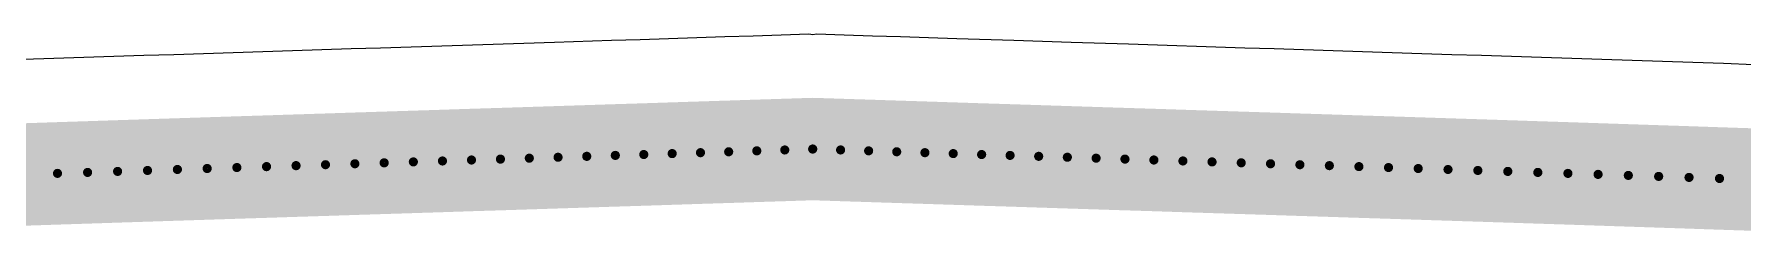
# Model space of a CAD drawing. Header units: millimetres. Extents: x -14 to 86, y -29 to 39.
# Drawn here: x 33.914 to 38.159, y -2.731 to -2.239 of the extents above; entities that cross this region are included whole.
import ezdxf

# ---------------------------------------------------------------- set-up
doc = ezdxf.new("R2010")
doc.units = ezdxf.units.MM
for name, color, linetype in [('BottomLayer', 5, 'Continuous'), ('KeepOutLayer', 6, 'Continuous'), ('Mechanical1', 6, 'Continuous'), ('TopLayer', 1, 'Continuous')]:
    doc.layers.add(name, color=color, linetype=linetype)

msp = doc.modelspace()

# ---------------------------------------------------------------- linework, layer by layer
at = {"layer": 'BottomLayer'}
for p, q in [((35.5604, -2.248), (35.4901, -2.2503)), ((35.6305, -2.2457), (35.5604, -2.248)), ((35.7003, -2.2435), (35.6305, -2.2457)), ((35.6305, -2.2457), (35.6305, -2.2457)), ((35.7698, -2.2412), (35.7003, -2.2435)), ((35.8391, -2.239), (35.7698, -2.2412)), ((35.7698, -2.2412), (35.7698, -2.2412)), ((35.8484, -2.2405), (35.8391, -2.239)), ((35.8577, -2.239), (35.8484, -2.2405)), ((35.927, -2.2412), (35.8577, -2.239)), ((35.9966, -2.2435), (35.927, -2.2412)), ((35.927, -2.2412), (35.927, -2.2412)), ((36.0664, -2.2457), (35.9966, -2.2435)), ((36.1364, -2.248), (36.0664, -2.2457)), ((36.0664, -2.2457), (36.0664, -2.2457)), ((36.2067, -2.2503), (36.1364, -2.248)), ((34.1865, -2.2921), (34.1122, -2.2945)), ((34.1866, -2.2921), (34.1865, -2.2921)), ((34.2608, -2.2897), (34.1866, -2.2921)), ((34.1866, -2.2921), (34.1866, -2.2921)), ((34.3348, -2.2873), (34.2608, -2.2897)), ((34.2608, -2.2897), (34.2608, -2.2897)), ((34.2608, -2.2897), (34.2608, -2.2897)), ((34.4086, -2.2849), (34.3348, -2.2873)), ((34.3348, -2.2873), (34.3348, -2.2873)), ((34.4822, -2.2825), (34.4086, -2.2849)), ((34.4086, -2.2849), (34.4086, -2.2849)), ((34.4086, -2.2849), (34.4086, -2.2849)), ((34.5556, -2.2802), (34.4822, -2.2825)), ((34.4822, -2.2825), (34.4822, -2.2825)), ((34.4822, -2.2825), (34.4822, -2.2825)), ((34.6288, -2.2778), (34.5556, -2.2802)), ((34.7018, -2.2755), (34.6288, -2.2778)), ((34.6288, -2.2778), (34.6288, -2.2778)), ((34.6288, -2.2778), (34.6288, -2.2778)), ((34.7746, -2.2732), (34.7018, -2.2755)), ((34.7018, -2.2755), (34.7018, -2.2755)), ((35.2066, -2.2594), (34.7746, -2.2732)), ((35.3489, -2.2548), (35.2066, -2.2594)), ((35.4196, -2.2525), (35.3489, -2.2548)), ((35.3489, -2.2548), (35.3489, -2.2548)), ((35.4901, -2.2503), (35.4196, -2.2525)), ((36.348, -2.2548), (36.2067, -2.2503)), ((36.4902, -2.2594), (36.348, -2.2548)), ((36.348, -2.2548), (36.348, -2.2548)), ((36.6333, -2.2639), (36.4902, -2.2594)), ((36.9222, -2.2732), (36.6333, -2.2639)), ((36.6333, -2.2639), (36.6333, -2.2639)), ((36.995, -2.2755), (36.9222, -2.2732)), ((36.9222, -2.2732), (36.9222, -2.2732)), ((37.068, -2.2778), (36.995, -2.2755)), ((36.995, -2.2755), (36.995, -2.2755)), ((37.1412, -2.2802), (37.068, -2.2778)), ((37.068, -2.2778), (37.068, -2.2778)), ((37.2146, -2.2825), (37.1412, -2.2802)), ((37.1412, -2.2802), (37.1412, -2.2802)), ((37.2882, -2.2849), (37.2146, -2.2825)), ((37.2146, -2.2825), (37.2146, -2.2825)), ((37.2146, -2.2825), (37.2146, -2.2825)), ((37.362, -2.2873), (37.2882, -2.2849)), ((37.2882, -2.2849), (37.2882, -2.2849)), ((37.2882, -2.2849), (37.2882, -2.2849)), ((37.3621, -2.2873), (37.362, -2.2873)), ((37.436, -2.2897), (37.3621, -2.2873)), ((37.4361, -2.2897), (37.436, -2.2897)), ((37.5103, -2.2921), (37.4361, -2.2897)), ((37.4361, -2.2897), (37.4361, -2.2897)), ((37.5847, -2.2945), (37.5103, -2.2921)), ((37.5103, -2.2921), (37.5103, -2.2921)), ((37.5103, -2.2921), (37.5103, -2.2921)), ((33.9627, -2.2994), (33.8877, -2.3019)), ((34.0375, -2.297), (33.9627, -2.2994)), ((33.9627, -2.2994), (33.9627, -2.2994)), ((33.9627, -2.2994), (33.9627, -2.2994)), ((34.1121, -2.2945), (34.0375, -2.297)), ((34.0375, -2.297), (34.0375, -2.297)), ((34.0375, -2.297), (34.0375, -2.297)), ((34.1122, -2.2945), (34.1121, -2.2945)), ((34.1121, -2.2945), (34.1121, -2.2945)), ((37.6593, -2.297), (37.5847, -2.2945)), ((37.5847, -2.2945), (37.5847, -2.2945)), ((37.5847, -2.2945), (37.5847, -2.2945)), ((37.7341, -2.2994), (37.6593, -2.297)), ((37.6593, -2.297), (37.6593, -2.297)), ((37.6593, -2.297), (37.6593, -2.297)), ((37.8091, -2.3019), (37.7341, -2.2994)), ((37.7341, -2.2994), (37.7341, -2.2994)), ((37.7341, -2.2994), (37.7341, -2.2994)), ((37.8843, -2.3044), (37.8091, -2.3019)), ((37.8091, -2.3019), (37.8091, -2.3019)), ((37.8091, -2.3019), (37.8091, -2.3019)), ((37.9597, -2.3069), (37.8843, -2.3044)), ((37.8843, -2.3044), (37.8843, -2.3044)), ((37.8843, -2.3044), (37.8843, -2.3044)), ((38.0352, -2.3094), (37.9597, -2.3069)), ((37.9597, -2.3069), (37.9597, -2.3069)), ((37.9597, -2.3069), (37.9597, -2.3069)), ((38.0353, -2.3094), (38.0352, -2.3094)), ((38.0352, -2.3094), (38.0352, -2.3094)), ((38.1109, -2.3119), (38.0353, -2.3094)), ((38.111, -2.3119), (38.1109, -2.3119)), ((38.1869, -2.3145), (38.111, -2.3119)), ((38.111, -2.3119), (38.111, -2.3119))]:
    msp.add_line(p, q, dxfattribs=at)
at = {"layer": 'KeepOutLayer', "const_width": 0.254}
for points in [[(35.0726, -2.5487), (35.1443, -2.5464)], [(35.1443, -2.5464), (35.2157, -2.5441)], [(35.2157, -2.5441), (35.287, -2.5418)], [(35.287, -2.5418), (35.358, -2.5395)], [(35.358, -2.5395), (35.4288, -2.5373)], [(35.4288, -2.5373), (35.4993, -2.535)], [(35.4993, -2.535), (35.5696, -2.5327)], [(35.5696, -2.5327), (35.6397, -2.5305)], [(35.6397, -2.5305), (35.7095, -2.5282)], [(35.7095, -2.5282), (35.7791, -2.526)], [(35.7791, -2.526), (35.8484, -2.5237)], [(35.8484, -2.5237), (35.9178, -2.526)], [(35.9178, -2.526), (35.9873, -2.5282)], [(35.9873, -2.5282), (36.0572, -2.5305)], [(36.0572, -2.5305), (36.1272, -2.5327)], [(36.1272, -2.5327), (36.1975, -2.535)], [(36.1975, -2.535), (36.2681, -2.5373)], [(36.2681, -2.5373), (36.3389, -2.5395)], [(36.3389, -2.5395), (36.4099, -2.5418)], [(36.4099, -2.5418), (36.4811, -2.5441)], [(36.4811, -2.5441), (36.5525, -2.5464)], [(36.5525, -2.5464), (36.6242, -2.5487)], [(33.7466, -2.5916), (33.822, -2.5891)], [(33.822, -2.5891), (33.8971, -2.5866)], [(33.8971, -2.5866), (33.9721, -2.5841)], [(33.9721, -2.5841), (34.0468, -2.5817)], [(34.0468, -2.5817), (34.1214, -2.5792)], [(34.1214, -2.5792), (34.1958, -2.5768)], [(34.1958, -2.5768), (34.27, -2.5744)], [(34.27, -2.5744), (34.344, -2.572)], [(34.344, -2.572), (34.4178, -2.5696)], [(34.4178, -2.5696), (34.4914, -2.5673)], [(34.4914, -2.5673), (34.5648, -2.5649)], [(34.5648, -2.5649), (34.638, -2.5626)], [(34.638, -2.5626), (34.7109, -2.5602)], [(34.7109, -2.5602), (34.7837, -2.5579)], [(34.7837, -2.5579), (34.8563, -2.5556)], [(34.8563, -2.5556), (34.9286, -2.5533)], [(34.9286, -2.5533), (35.0007, -2.5509)], [(35.0007, -2.5509), (35.0726, -2.5487)], [(36.6242, -2.5487), (36.6961, -2.5509)], [(36.6961, -2.5509), (36.7682, -2.5533)], [(36.7682, -2.5533), (36.8406, -2.5556)], [(36.8406, -2.5556), (36.9131, -2.5579)], [(36.9131, -2.5579), (36.9859, -2.5602)], [(36.9859, -2.5602), (37.0589, -2.5626)], [(37.0589, -2.5626), (37.1321, -2.5649)], [(37.1321, -2.5649), (37.2054, -2.5673)], [(37.2054, -2.5673), (37.279, -2.5696)], [(37.279, -2.5696), (37.3528, -2.572)], [(37.3528, -2.572), (37.4268, -2.5744)], [(37.4268, -2.5744), (37.501, -2.5768)], [(37.501, -2.5768), (37.5754, -2.5792)], [(37.5754, -2.5792), (37.65, -2.5817)], [(37.65, -2.5817), (37.7248, -2.5841)], [(37.7248, -2.5841), (37.7997, -2.5866)], [(37.7997, -2.5866), (37.8749, -2.5891)], [(37.8749, -2.5891), (37.9502, -2.5916)], [(37.9502, -2.5916), (38.0257, -2.5941)], [(38.0257, -2.5941), (38.1014, -2.5967)], [(38.1014, -2.5967), (38.1773, -2.5992)], [(38.1773, -2.5992), (38.2533, -2.6018)], [(38.2533, -2.6018), (38.3295, -2.6044)]]:
    msp.add_lwpolyline(points, dxfattribs=at)
at = {"layer": 'KeepOutLayer', "const_width": 0.127}
for points in [[(35.0808, -2.5464, 1), (35.2078, -2.5464, 1)], [(35.0808, -2.5464, 1), (35.2078, -2.5464, 1)], [(35.1522, -2.5441, 1), (35.2792, -2.5441, 1)], [(35.1522, -2.5441, 1), (35.2792, -2.5441, 1)], [(35.2235, -2.5418, 1), (35.3505, -2.5418, 1)], [(35.2235, -2.5418, 1), (35.3505, -2.5418, 1)], [(35.2945, -2.5395, 1), (35.4215, -2.5395, 1)], [(35.2945, -2.5395, 1), (35.4215, -2.5395, 1)], [(35.3653, -2.5373, 1), (35.4923, -2.5373, 1)], [(35.3653, -2.5373, 1), (35.4923, -2.5373, 1)], [(35.4358, -2.535, 1), (35.5628, -2.535, 1)], [(35.4358, -2.535, 1), (35.5628, -2.535, 1)], [(35.5061, -2.5327, 1), (35.6331, -2.5327, 1)], [(35.5061, -2.5327, 1), (35.6331, -2.5327, 1)], [(35.5762, -2.5305, 1), (35.7032, -2.5305, 1)], [(35.5762, -2.5305, 1), (35.7032, -2.5305, 1)], [(35.646, -2.5282, 1), (35.773, -2.5282, 1)], [(35.646, -2.5282, 1), (35.773, -2.5282, 1)], [(35.7156, -2.526, 1), (35.8426, -2.526, 1)], [(35.7156, -2.526, 1), (35.8426, -2.526, 1)], [(35.7849, -2.5237, 1), (35.9119, -2.5237, 1)], [(35.7849, -2.5237, 1), (35.9119, -2.5237, 1)], [(35.8543, -2.526, 1), (35.9813, -2.526, 1)], [(35.8543, -2.526, 1), (35.9813, -2.526, 1)], [(35.9238, -2.5282, 1), (36.0508, -2.5282, 1)], [(35.9238, -2.5282, 1), (36.0508, -2.5282, 1)], [(35.9937, -2.5305, 1), (36.1207, -2.5305, 1)], [(35.9937, -2.5305, 1), (36.1207, -2.5305, 1)], [(36.0637, -2.5327, 1), (36.1907, -2.5327, 1)], [(36.0637, -2.5327, 1), (36.1907, -2.5327, 1)], [(36.134, -2.535, 1), (36.261, -2.535, 1)], [(36.134, -2.535, 1), (36.261, -2.535, 1)], [(36.2046, -2.5373, 1), (36.3316, -2.5373, 1)], [(36.2046, -2.5373, 1), (36.3316, -2.5373, 1)], [(36.2754, -2.5395, 1), (36.4024, -2.5395, 1)], [(36.2754, -2.5395, 1), (36.4024, -2.5395, 1)], [(36.3464, -2.5418, 1), (36.4734, -2.5418, 1)], [(36.3464, -2.5418, 1), (36.4734, -2.5418, 1)], [(36.4176, -2.5441, 1), (36.5446, -2.5441, 1)], [(36.4176, -2.5441, 1), (36.5446, -2.5441, 1)], [(36.489, -2.5464, 1), (36.616, -2.5464, 1)], [(36.489, -2.5464, 1), (36.616, -2.5464, 1)], [(33.7585, -2.5891, 1), (33.8855, -2.5891, 1)], [(33.7585, -2.5891, 1), (33.8855, -2.5891, 1)], [(33.8336, -2.5866, 1), (33.9606, -2.5866, 1)], [(33.8336, -2.5866, 1), (33.9606, -2.5866, 1)], [(33.9086, -2.5841, 1), (34.0356, -2.5841, 1)], [(33.9086, -2.5841, 1), (34.0356, -2.5841, 1)], [(33.9833, -2.5817, 1), (34.1103, -2.5817, 1)], [(33.9833, -2.5817, 1), (34.1103, -2.5817, 1)], [(34.0579, -2.5792, 1), (34.1849, -2.5792, 1)], [(34.0579, -2.5792, 1), (34.1849, -2.5792, 1)], [(34.1323, -2.5768, 1), (34.2593, -2.5768, 1)], [(34.1323, -2.5768, 1), (34.2593, -2.5768, 1)], [(34.2065, -2.5744, 1), (34.3335, -2.5744, 1)], [(34.2065, -2.5744, 1), (34.3335, -2.5744, 1)], [(34.2805, -2.572, 1), (34.4075, -2.572, 1)], [(34.2805, -2.572, 1), (34.4075, -2.572, 1)], [(34.3543, -2.5696, 1), (34.4813, -2.5696, 1)], [(34.3543, -2.5696, 1), (34.4813, -2.5696, 1)], [(34.4279, -2.5673, 1), (34.5549, -2.5673, 1)], [(34.4279, -2.5673, 1), (34.5549, -2.5673, 1)], [(34.5013, -2.5649, 1), (34.6283, -2.5649, 1)], [(34.5013, -2.5649, 1), (34.6283, -2.5649, 1)], [(34.5745, -2.5626, 1), (34.7015, -2.5626, 1)], [(34.5745, -2.5626, 1), (34.7015, -2.5626, 1)], [(34.6474, -2.5602, 1), (34.7744, -2.5602, 1)], [(34.6474, -2.5602, 1), (34.7744, -2.5602, 1)], [(34.7202, -2.5579, 1), (34.8472, -2.5579, 1)], [(34.7202, -2.5579, 1), (34.8472, -2.5579, 1)], [(34.7928, -2.5556, 1), (34.9198, -2.5556, 1)], [(34.7928, -2.5556, 1), (34.9198, -2.5556, 1)], [(34.8651, -2.5533, 1), (34.9921, -2.5533, 1)], [(34.8651, -2.5533, 1), (34.9921, -2.5533, 1)], [(34.9372, -2.5509, 1), (35.0642, -2.5509, 1)], [(34.9372, -2.5509, 1), (35.0642, -2.5509, 1)], [(35.0091, -2.5487, 1), (35.1361, -2.5487, 1)], [(35.0091, -2.5487, 1), (35.1361, -2.5487, 1)], [(36.5607, -2.5487, 1), (36.6877, -2.5487, 1)], [(36.5607, -2.5487, 1), (36.6877, -2.5487, 1)], [(36.6326, -2.5509, 1), (36.7596, -2.5509, 1)], [(36.6326, -2.5509, 1), (36.7596, -2.5509, 1)], [(36.7047, -2.5533, 1), (36.8317, -2.5533, 1)], [(36.7047, -2.5533, 1), (36.8317, -2.5533, 1)], [(36.7771, -2.5556, 1), (36.9041, -2.5556, 1)], [(36.7771, -2.5556, 1), (36.9041, -2.5556, 1)], [(36.8496, -2.5579, 1), (36.9766, -2.5579, 1)], [(36.8496, -2.5579, 1), (36.9766, -2.5579, 1)], [(36.9224, -2.5602, 1), (37.0494, -2.5602, 1)], [(36.9224, -2.5602, 1), (37.0494, -2.5602, 1)], [(36.9954, -2.5626, 1), (37.1224, -2.5626, 1)], [(36.9954, -2.5626, 1), (37.1224, -2.5626, 1)], [(37.0686, -2.5649, 1), (37.1956, -2.5649, 1)], [(37.0686, -2.5649, 1), (37.1956, -2.5649, 1)], [(37.1419, -2.5673, 1), (37.2689, -2.5673, 1)], [(37.1419, -2.5673, 1), (37.2689, -2.5673, 1)], [(37.2155, -2.5696, 1), (37.3425, -2.5696, 1)], [(37.2155, -2.5696, 1), (37.3425, -2.5696, 1)], [(37.2893, -2.572, 1), (37.4163, -2.572, 1)], [(37.2893, -2.572, 1), (37.4163, -2.572, 1)], [(37.3633, -2.5744, 1), (37.4903, -2.5744, 1)], [(37.3633, -2.5744, 1), (37.4903, -2.5744, 1)], [(37.4375, -2.5768, 1), (37.5645, -2.5768, 1)], [(37.4375, -2.5768, 1), (37.5645, -2.5768, 1)], [(37.5119, -2.5792, 1), (37.6389, -2.5792, 1)], [(37.5119, -2.5792, 1), (37.6389, -2.5792, 1)], [(37.5865, -2.5817, 1), (37.7135, -2.5817, 1)], [(37.5865, -2.5817, 1), (37.7135, -2.5817, 1)], [(37.6613, -2.5841, 1), (37.7883, -2.5841, 1)], [(37.6613, -2.5841, 1), (37.7883, -2.5841, 1)], [(37.7362, -2.5866, 1), (37.8632, -2.5866, 1)], [(37.7362, -2.5866, 1), (37.8632, -2.5866, 1)], [(37.8114, -2.5891, 1), (37.9384, -2.5891, 1)], [(37.8114, -2.5891, 1), (37.9384, -2.5891, 1)], [(37.8867, -2.5916, 1), (38.0137, -2.5916, 1)], [(37.8867, -2.5916, 1), (38.0137, -2.5916, 1)], [(37.9622, -2.5941, 1), (38.0892, -2.5941, 1)], [(37.9622, -2.5941, 1), (38.0892, -2.5941, 1)], [(38.0379, -2.5967, 1), (38.1649, -2.5967, 1)], [(38.0379, -2.5967, 1), (38.1649, -2.5967, 1)], [(38.1138, -2.5992, 1), (38.2408, -2.5992, 1)], [(38.1138, -2.5992, 1), (38.2408, -2.5992, 1)], [(38.1898, -2.6018, 1), (38.3168, -2.6018, 1)], [(38.1898, -2.6018, 1), (38.3168, -2.6018, 1)]]:
    msp.add_lwpolyline(points, format="xyb", close=True, dxfattribs=at)
at = {"layer": 'Mechanical1', "const_width": 0.0227}
for points in [[(34.7109, -2.5602), (34.7837, -2.5579)], [(34.7837, -2.5579), (34.8563, -2.5556)], [(34.8563, -2.5556), (34.9286, -2.5533)], [(34.9286, -2.5533), (35.0007, -2.5509)], [(35.0007, -2.5509), (35.0726, -2.5487)], [(35.0726, -2.5487), (35.1443, -2.5464)], [(35.1443, -2.5464), (35.2157, -2.5441)], [(35.2157, -2.5441), (35.287, -2.5418)], [(35.287, -2.5418), (35.358, -2.5395)], [(35.358, -2.5395), (35.4288, -2.5373)], [(35.4288, -2.5373), (35.4993, -2.535)], [(35.4993, -2.535), (35.5696, -2.5327)], [(35.5696, -2.5327), (35.6397, -2.5305)], [(35.6397, -2.5305), (35.7095, -2.5282)], [(35.7095, -2.5282), (35.7791, -2.526)], [(35.7791, -2.526), (35.8484, -2.5237)], [(35.8484, -2.5237), (35.9178, -2.526)], [(35.9178, -2.526), (35.9873, -2.5282)], [(35.9873, -2.5282), (36.0572, -2.5305)], [(36.0572, -2.5305), (36.1272, -2.5327)], [(36.1272, -2.5327), (36.1975, -2.535)], [(36.1975, -2.535), (36.2681, -2.5373)], [(36.2681, -2.5373), (36.3389, -2.5395)], [(36.3389, -2.5395), (36.4099, -2.5418)], [(36.4099, -2.5418), (36.4811, -2.5441)], [(36.4811, -2.5441), (36.5525, -2.5464)], [(36.5525, -2.5464), (36.6242, -2.5487)], [(36.6242, -2.5487), (36.6961, -2.5509)], [(36.6961, -2.5509), (36.7682, -2.5533)], [(36.7682, -2.5533), (36.8406, -2.5556)], [(36.8406, -2.5556), (36.9131, -2.5579)], [(36.9131, -2.5579), (36.9859, -2.5602)], [(33.8971, -2.5866), (33.9721, -2.5841)], [(33.9721, -2.5841), (34.0468, -2.5817)], [(34.0468, -2.5817), (34.1214, -2.5792)], [(34.1214, -2.5792), (34.1958, -2.5768)], [(34.1958, -2.5768), (34.27, -2.5744)], [(34.27, -2.5744), (34.344, -2.572)], [(34.344, -2.572), (34.4178, -2.5696)], [(34.4178, -2.5696), (34.4914, -2.5673)], [(34.4914, -2.5673), (34.5648, -2.5649)], [(34.5648, -2.5649), (34.638, -2.5626)], [(34.638, -2.5626), (34.7109, -2.5602)], [(36.9859, -2.5602), (37.0589, -2.5626)], [(37.0589, -2.5626), (37.1321, -2.5649)], [(37.1321, -2.5649), (37.2054, -2.5673)], [(37.2054, -2.5673), (37.279, -2.5696)], [(37.279, -2.5696), (37.3528, -2.572)], [(37.3528, -2.572), (37.4268, -2.5744)], [(37.4268, -2.5744), (37.501, -2.5768)], [(37.501, -2.5768), (37.5754, -2.5792)], [(37.5754, -2.5792), (37.65, -2.5817)], [(37.65, -2.5817), (37.7248, -2.5841)], [(37.7248, -2.5841), (37.7997, -2.5866)], [(37.7997, -2.5866), (37.8749, -2.5891)], [(37.8749, -2.5891), (37.9502, -2.5916)], [(37.9502, -2.5916), (38.0257, -2.5941)], [(38.0257, -2.5941), (38.1014, -2.5967)], [(38.1014, -2.5967), (38.1773, -2.5992)]]:
    msp.add_lwpolyline(points, dxfattribs=at)
at = {"layer": 'Mechanical1', "const_width": 0.0113}
for points in [[(34.778, -2.5579, 1), (34.7894, -2.5579, 1)], [(34.778, -2.5579, 1), (34.7894, -2.5579, 1)], [(34.8506, -2.5556, 1), (34.8619, -2.5556, 1)], [(34.8506, -2.5556, 1), (34.8619, -2.5556, 1)], [(34.9229, -2.5533, 1), (34.9343, -2.5533, 1)], [(34.9229, -2.5533, 1), (34.9343, -2.5533, 1)], [(34.995, -2.5509, 1), (35.0064, -2.5509, 1)], [(34.995, -2.5509, 1), (35.0064, -2.5509, 1)], [(35.0669, -2.5487, 1), (35.0783, -2.5487, 1)], [(35.0669, -2.5487, 1), (35.0783, -2.5487, 1)], [(35.1386, -2.5464, 1), (35.15, -2.5464, 1)], [(35.1386, -2.5464, 1), (35.15, -2.5464, 1)], [(35.2101, -2.5441, 1), (35.2214, -2.5441, 1)], [(35.2101, -2.5441, 1), (35.2214, -2.5441, 1)], [(35.2813, -2.5418, 1), (35.2927, -2.5418, 1)], [(35.2813, -2.5418, 1), (35.2927, -2.5418, 1)], [(35.3523, -2.5395, 1), (35.3637, -2.5395, 1)], [(35.3523, -2.5395, 1), (35.3637, -2.5395, 1)], [(35.4231, -2.5373, 1), (35.4344, -2.5373, 1)], [(35.4231, -2.5373, 1), (35.4344, -2.5373, 1)], [(35.4936, -2.535, 1), (35.505, -2.535, 1)], [(35.4936, -2.535, 1), (35.505, -2.535, 1)], [(35.5639, -2.5327, 1), (35.5753, -2.5327, 1)], [(35.5639, -2.5327, 1), (35.5753, -2.5327, 1)], [(35.634, -2.5305, 1), (35.6453, -2.5305, 1)], [(35.634, -2.5305, 1), (35.6453, -2.5305, 1)], [(35.7038, -2.5282, 1), (35.7152, -2.5282, 1)], [(35.7038, -2.5282, 1), (35.7152, -2.5282, 1)], [(35.7734, -2.526, 1), (35.7847, -2.526, 1)], [(35.7734, -2.526, 1), (35.7847, -2.526, 1)], [(35.8427, -2.5237, 1), (35.8541, -2.5237, 1)], [(35.8427, -2.5237, 1), (35.8541, -2.5237, 1)], [(35.9121, -2.526, 1), (35.9234, -2.526, 1)], [(35.9121, -2.526, 1), (35.9234, -2.526, 1)], [(35.9817, -2.5282, 1), (35.993, -2.5282, 1)], [(35.9817, -2.5282, 1), (35.993, -2.5282, 1)], [(36.0515, -2.5305, 1), (36.0628, -2.5305, 1)], [(36.0515, -2.5305, 1), (36.0628, -2.5305, 1)], [(36.1216, -2.5327, 1), (36.1329, -2.5327, 1)], [(36.1216, -2.5327, 1), (36.1329, -2.5327, 1)], [(36.1919, -2.535, 1), (36.2032, -2.535, 1)], [(36.1919, -2.535, 1), (36.2032, -2.535, 1)], [(36.2624, -2.5373, 1), (36.2738, -2.5373, 1)], [(36.2624, -2.5373, 1), (36.2738, -2.5373, 1)], [(36.3332, -2.5395, 1), (36.3445, -2.5395, 1)], [(36.3332, -2.5395, 1), (36.3445, -2.5395, 1)], [(36.4042, -2.5418, 1), (36.4155, -2.5418, 1)], [(36.4042, -2.5418, 1), (36.4155, -2.5418, 1)], [(36.4754, -2.5441, 1), (36.4868, -2.5441, 1)], [(36.4754, -2.5441, 1), (36.4868, -2.5441, 1)], [(36.5469, -2.5464, 1), (36.5582, -2.5464, 1)], [(36.5469, -2.5464, 1), (36.5582, -2.5464, 1)], [(36.6185, -2.5487, 1), (36.6299, -2.5487, 1)], [(36.6185, -2.5487, 1), (36.6299, -2.5487, 1)], [(36.6904, -2.5509, 1), (36.7018, -2.5509, 1)], [(36.6904, -2.5509, 1), (36.7018, -2.5509, 1)], [(36.7626, -2.5533, 1), (36.7739, -2.5533, 1)], [(36.7626, -2.5533, 1), (36.7739, -2.5533, 1)], [(36.8349, -2.5556, 1), (36.8463, -2.5556, 1)], [(36.8349, -2.5556, 1), (36.8463, -2.5556, 1)], [(36.9075, -2.5579, 1), (36.9188, -2.5579, 1)], [(36.9075, -2.5579, 1), (36.9188, -2.5579, 1)], [(33.9664, -2.5841, 1), (33.9777, -2.5841, 1)], [(33.9664, -2.5841, 1), (33.9777, -2.5841, 1)], [(34.0412, -2.5817, 1), (34.0525, -2.5817, 1)], [(34.0412, -2.5817, 1), (34.0525, -2.5817, 1)], [(34.1158, -2.5792, 1), (34.1271, -2.5792, 1)], [(34.1158, -2.5792, 1), (34.1271, -2.5792, 1)], [(34.1901, -2.5768, 1), (34.2015, -2.5768, 1)], [(34.1901, -2.5768, 1), (34.2015, -2.5768, 1)], [(34.2643, -2.5744, 1), (34.2757, -2.5744, 1)], [(34.2643, -2.5744, 1), (34.2757, -2.5744, 1)], [(34.3383, -2.572, 1), (34.3497, -2.572, 1)], [(34.3383, -2.572, 1), (34.3497, -2.572, 1)], [(34.4121, -2.5696, 1), (34.4235, -2.5696, 1)], [(34.4121, -2.5696, 1), (34.4235, -2.5696, 1)], [(34.4857, -2.5673, 1), (34.4971, -2.5673, 1)], [(34.4857, -2.5673, 1), (34.4971, -2.5673, 1)], [(34.5591, -2.5649, 1), (34.5705, -2.5649, 1)], [(34.5591, -2.5649, 1), (34.5705, -2.5649, 1)], [(34.6323, -2.5626, 1), (34.6436, -2.5626, 1)], [(34.6323, -2.5626, 1), (34.6436, -2.5626, 1)], [(34.7053, -2.5602, 1), (34.7166, -2.5602, 1)], [(34.7053, -2.5602, 1), (34.7166, -2.5602, 1)], [(36.9802, -2.5602, 1), (36.9916, -2.5602, 1)], [(36.9802, -2.5602, 1), (36.9916, -2.5602, 1)], [(37.0532, -2.5626, 1), (37.0645, -2.5626, 1)], [(37.0532, -2.5626, 1), (37.0645, -2.5626, 1)], [(37.1264, -2.5649, 1), (37.1377, -2.5649, 1)], [(37.1264, -2.5649, 1), (37.1377, -2.5649, 1)], [(37.1998, -2.5673, 1), (37.2111, -2.5673, 1)], [(37.1998, -2.5673, 1), (37.2111, -2.5673, 1)], [(37.2734, -2.5696, 1), (37.2847, -2.5696, 1)], [(37.2734, -2.5696, 1), (37.2847, -2.5696, 1)], [(37.3472, -2.572, 1), (37.3585, -2.572, 1)], [(37.3472, -2.572, 1), (37.3585, -2.572, 1)], [(37.4212, -2.5744, 1), (37.4325, -2.5744, 1)], [(37.4212, -2.5744, 1), (37.4325, -2.5744, 1)], [(37.4953, -2.5768, 1), (37.5067, -2.5768, 1)], [(37.4953, -2.5768, 1), (37.5067, -2.5768, 1)], [(37.5697, -2.5792, 1), (37.5811, -2.5792, 1)], [(37.5697, -2.5792, 1), (37.5811, -2.5792, 1)], [(37.6443, -2.5817, 1), (37.6557, -2.5817, 1)], [(37.6443, -2.5817, 1), (37.6557, -2.5817, 1)], [(37.7191, -2.5841, 1), (37.7304, -2.5841, 1)], [(37.7191, -2.5841, 1), (37.7304, -2.5841, 1)], [(37.794, -2.5866, 1), (37.8054, -2.5866, 1)], [(37.794, -2.5866, 1), (37.8054, -2.5866, 1)], [(37.8692, -2.5891, 1), (37.8805, -2.5891, 1)], [(37.8692, -2.5891, 1), (37.8805, -2.5891, 1)], [(37.9445, -2.5916, 1), (37.9559, -2.5916, 1)], [(37.9445, -2.5916, 1), (37.9559, -2.5916, 1)], [(38.02, -2.5941, 1), (38.0314, -2.5941, 1)], [(38.02, -2.5941, 1), (38.0314, -2.5941, 1)], [(38.0957, -2.5967, 1), (38.1071, -2.5967, 1)], [(38.0957, -2.5967, 1), (38.1071, -2.5967, 1)]]:
    msp.add_lwpolyline(points, format="xyb", close=True, dxfattribs=at)
at = {"layer": 'TopLayer'}
for p, q in [((35.5604, -2.248), (35.4901, -2.2503)), ((35.6305, -2.2457), (35.5604, -2.248)), ((35.7003, -2.2435), (35.6305, -2.2457)), ((35.6305, -2.2457), (35.6305, -2.2457)), ((35.7698, -2.2412), (35.7003, -2.2435)), ((35.8391, -2.239), (35.7698, -2.2412)), ((35.7698, -2.2412), (35.7698, -2.2412)), ((35.8484, -2.2405), (35.8391, -2.239)), ((35.8577, -2.239), (35.8484, -2.2405)), ((35.927, -2.2412), (35.8577, -2.239)), ((35.9966, -2.2435), (35.927, -2.2412)), ((35.927, -2.2412), (35.927, -2.2412)), ((36.0664, -2.2457), (35.9966, -2.2435)), ((36.1364, -2.248), (36.0664, -2.2457)), ((36.0664, -2.2457), (36.0664, -2.2457)), ((36.2067, -2.2503), (36.1364, -2.248)), ((34.1865, -2.2921), (34.1122, -2.2945)), ((34.1866, -2.2921), (34.1865, -2.2921)), ((34.2608, -2.2897), (34.1866, -2.2921)), ((34.1866, -2.2921), (34.1866, -2.2921)), ((34.3348, -2.2873), (34.2608, -2.2897)), ((34.2608, -2.2897), (34.2608, -2.2897)), ((34.2608, -2.2897), (34.2608, -2.2897)), ((34.4086, -2.2849), (34.3348, -2.2873)), ((34.3348, -2.2873), (34.3348, -2.2873)), ((34.4822, -2.2825), (34.4086, -2.2849)), ((34.4086, -2.2849), (34.4086, -2.2849)), ((34.4086, -2.2849), (34.4086, -2.2849)), ((34.5556, -2.2802), (34.4822, -2.2825)), ((34.4822, -2.2825), (34.4822, -2.2825)), ((34.4822, -2.2825), (34.4822, -2.2825)), ((34.6288, -2.2778), (34.5556, -2.2802)), ((34.7018, -2.2755), (34.6288, -2.2778)), ((34.6288, -2.2778), (34.6288, -2.2778)), ((34.6288, -2.2778), (34.6288, -2.2778)), ((34.7746, -2.2732), (34.7018, -2.2755)), ((34.7018, -2.2755), (34.7018, -2.2755)), ((35.2066, -2.2594), (34.7746, -2.2732)), ((35.3489, -2.2548), (35.2066, -2.2594)), ((35.4196, -2.2525), (35.3489, -2.2548)), ((35.3489, -2.2548), (35.3489, -2.2548)), ((35.4901, -2.2503), (35.4196, -2.2525)), ((36.348, -2.2548), (36.2067, -2.2503)), ((36.4902, -2.2594), (36.348, -2.2548)), ((36.348, -2.2548), (36.348, -2.2548)), ((36.6333, -2.2639), (36.4902, -2.2594)), ((36.9222, -2.2732), (36.6333, -2.2639)), ((36.6333, -2.2639), (36.6333, -2.2639)), ((36.995, -2.2755), (36.9222, -2.2732)), ((36.9222, -2.2732), (36.9222, -2.2732)), ((37.068, -2.2778), (36.995, -2.2755)), ((36.995, -2.2755), (36.995, -2.2755)), ((37.1412, -2.2802), (37.068, -2.2778)), ((37.068, -2.2778), (37.068, -2.2778)), ((37.2146, -2.2825), (37.1412, -2.2802)), ((37.1412, -2.2802), (37.1412, -2.2802)), ((37.2882, -2.2849), (37.2146, -2.2825)), ((37.2146, -2.2825), (37.2146, -2.2825)), ((37.2146, -2.2825), (37.2146, -2.2825)), ((37.362, -2.2873), (37.2882, -2.2849)), ((37.2882, -2.2849), (37.2882, -2.2849)), ((37.2882, -2.2849), (37.2882, -2.2849)), ((37.3621, -2.2873), (37.362, -2.2873)), ((37.436, -2.2897), (37.3621, -2.2873)), ((37.4361, -2.2897), (37.436, -2.2897)), ((37.5103, -2.2921), (37.4361, -2.2897)), ((37.4361, -2.2897), (37.4361, -2.2897)), ((37.5847, -2.2945), (37.5103, -2.2921)), ((37.5103, -2.2921), (37.5103, -2.2921)), ((37.5103, -2.2921), (37.5103, -2.2921)), ((33.9627, -2.2994), (33.8877, -2.3019)), ((34.0375, -2.297), (33.9627, -2.2994)), ((33.9627, -2.2994), (33.9627, -2.2994)), ((33.9627, -2.2994), (33.9627, -2.2994)), ((34.1121, -2.2945), (34.0375, -2.297)), ((34.0375, -2.297), (34.0375, -2.297)), ((34.0375, -2.297), (34.0375, -2.297)), ((34.1122, -2.2945), (34.1121, -2.2945)), ((34.1121, -2.2945), (34.1121, -2.2945)), ((37.6593, -2.297), (37.5847, -2.2945)), ((37.5847, -2.2945), (37.5847, -2.2945)), ((37.5847, -2.2945), (37.5847, -2.2945)), ((37.7341, -2.2994), (37.6593, -2.297)), ((37.6593, -2.297), (37.6593, -2.297)), ((37.6593, -2.297), (37.6593, -2.297)), ((37.8091, -2.3019), (37.7341, -2.2994)), ((37.7341, -2.2994), (37.7341, -2.2994)), ((37.7341, -2.2994), (37.7341, -2.2994)), ((37.8843, -2.3044), (37.8091, -2.3019)), ((37.8091, -2.3019), (37.8091, -2.3019)), ((37.8091, -2.3019), (37.8091, -2.3019)), ((37.9597, -2.3069), (37.8843, -2.3044)), ((37.8843, -2.3044), (37.8843, -2.3044)), ((37.8843, -2.3044), (37.8843, -2.3044)), ((38.0352, -2.3094), (37.9597, -2.3069)), ((37.9597, -2.3069), (37.9597, -2.3069)), ((37.9597, -2.3069), (37.9597, -2.3069)), ((38.0353, -2.3094), (38.0352, -2.3094)), ((38.0352, -2.3094), (38.0352, -2.3094)), ((38.1109, -2.3119), (38.0353, -2.3094)), ((38.111, -2.3119), (38.1109, -2.3119)), ((38.1869, -2.3145), (38.111, -2.3119)), ((38.111, -2.3119), (38.111, -2.3119))]:
    msp.add_line(p, q, dxfattribs=at)

doc.saveas('drawing.dxf')
